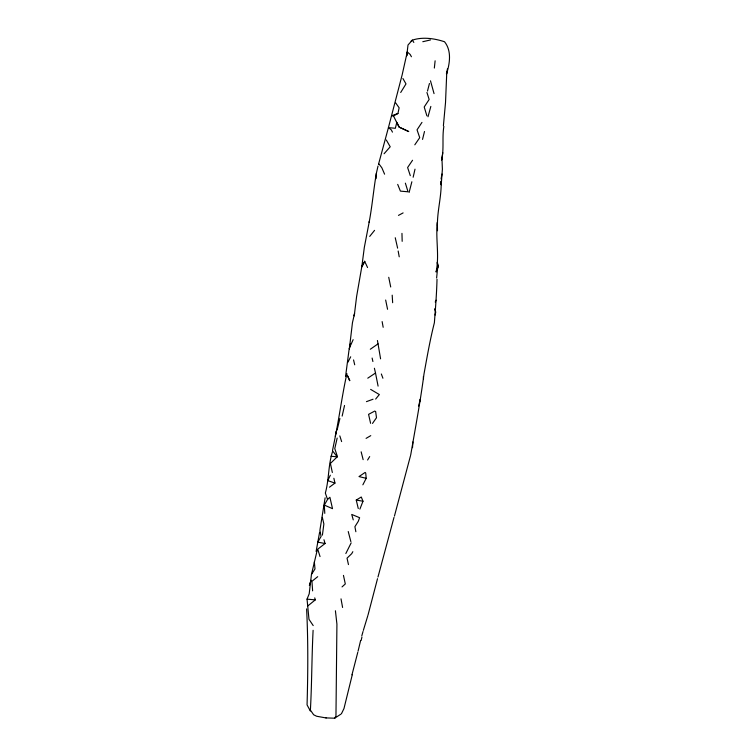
<?xml version="1.0" encoding="UTF-8"?>
<svg xmlns="http://www.w3.org/2000/svg" width="756" height="756" viewBox="0 0 756 756"><rect width="100%" height="100%" fill="white"/><g stroke="black" fill="none" stroke-linecap="round" stroke-linejoin="round"><path stroke-width="1.13" d="M437.488 269.278L436.618 277.991M376.063 178.681L376.299 173.54L378.028 166.018M313.107 630.306C311.718 657.191 311.888 684.161 310.338 710.999L307.059 704.885C307.966 672.925 308.221 640.833 306.605 608.901M437.412 262.238L438.036 266.717L436.07 272.018C439.623 255.519 435.418 238.868 437.384 222.302L437.488 230.76M437.015 279.229C436.637 293.923 435.475 308.287 434.379 322.755C430.098 339.567 427.093 356.86 423.984 374.05C420.412 401.351 415.327 428.17 410.659 455.254M442.799 152.655L441.608 160.026C444.207 148.97 441.976 137.592 443.866 126.441M437.422 225.638C437.185 210.65 441.712 196.116 441.135 181.232M412.502 447.703L412.918 441.958M441.92 157.607L442.392 169.212L441.22 184.804L441.126 181.317M317.322 549.754L311.463 574.418L309.195 593.829L307.04 599.139L308.987 619.334L313.201 625.581M332.536 450.396L336.392 431.251L335.248 436.278M361.803 266.821L364.657 261.51L361.803 266.821L364.335 247.335L369.259 221.688L369.145 222.273C372.188 206.086 373.577 189.756 376.299 173.54M345.586 376.308L349.074 349.603L350.415 343.885M434.341 68.059L435.116 60.801M319.977 529.767L325.118 497.817M407.229 52.022L406.737 55.849L408.004 45.001L412.341 40.144C422.557 36.675 434.454 38.424 444.528 41.75C451.89 50.86 449.782 63.816 446.484 74.069L447.476 68.768M322.406 535.153L323.87 523.974L322.339 517.369M332.347 472.491L330.41 463.447L337.214 456.832L332.725 451.058C328.113 464.675 329.181 479.219 325.345 493.054L327.537 499.47L324.296 505.084L324.787 513.371M335.919 433.386C339.831 413.485 342.562 393.101 346.9 373.549M316.112 551.436L319.618 532.224M407.191 52.268L402.173 74.787L388.404 127.736M446.446 73.625L446.796 71.65L445.52 102.551L443.403 125.713M441.06 178.983L442.014 174.022M415.006 169.164L413.145 177.235M397.93 113.494L391.806 115.734L393.507 115.951L397.93 113.494L399.14 107.806L395.7 102.948M435.116 315.054L435.749 312.048L434.52 308.873M437.327 270.034L438.036 266.717L437.251 262.256M350.463 343.772L349.338 348.941L352.457 322.68L354.555 313.475L354.233 315.895L356.615 296.456L362.029 265.394M342.156 416.084L344.538 405.481M360.621 640.521L358.07 651.171M337.167 438.074L334.776 448.61L337.459 456.681M424.503 131.506L422.538 139.406M409.109 192.44L411.869 181.771M361.132 640.408L361.944 637.062M337.081 430.088L339.907 418.531M410.423 456.038L394.434 516.112M430.844 106.426L427.99 116.764M388.348 127.925L378.482 164.402M427.49 91.098L429.436 83.51M352.343 674.484L343.971 708.561L341.495 713.636M377.518 578.69L368.021 615.025M418.569 406.085L420.289 399.414L419.92 400.86M309.894 584.539L311.018 580.239L309.365 585.503M377.972 577.045L393.999 517.416M367.785 615.8L363.343 630.409M351.965 674.824L357.786 652.296M361.793 635.872L363.031 631.506M359.894 509.128L362.984 501.219L361.264 497.004L356.256 500.066L358.268 508.533M350.746 345.048L353.137 339.68M330.325 475.212L327.811 480.618L334.974 483.093L333.868 478.274M345.842 553.524L351.162 542.874M347.873 362.304L350.69 356.804M362.861 484.823L366.197 478.321L365.715 473.001M435.201 302.031L436.155 300.198M352.835 551.691L351.71 553.675L347.032 558.174L348.459 564.59M325.968 717.907L334.71 718.2L335.957 716.112L336.921 624.154L335.418 610.772M367.586 460.017L369.684 456.586M400.699 92.487L405.991 83.907L402.91 78.492M311.463 574.418L314.997 568.947L314.345 561.869M421.971 122.387L417.038 129.834L419.722 137.668L414.798 144.821M412.549 160.253L407.616 167.53L410.3 175.657M370.298 349.253L378.038 343.857L377.424 340.512M372.51 423.417L376.497 417.728L375.628 411.425M369.693 236.42L374.56 230.353M375.656 399.055L379.351 394.547L370.657 389.397M384.086 153.742L390.209 146.777L386.297 139.973M367.766 378.18L375.505 373.029L374.4 368.257M327.537 499.47L329.899 497.287L332.517 508.675L324.296 505.084M342.033 586.911L345.303 583.953L343.46 575.392M307.796 605.962L315.28 599.877L314.742 597.883M317.69 576.686L311.945 581.317L312.615 590.861M323.955 539.737L325.08 543.517L317.737 549.177L320.034 556.577M329.465 487.185L334.974 483.093M411.084 41.06L412.341 40.144L413.825 42.43M365.12 472.443L358.987 476.582L366.197 478.321M334.71 718.2L340.956 714.108M366.084 438.376L370.761 435.645M398.459 215.384L403.109 212.909M374.844 411.028L368.569 414.354L370.601 423.322M366.443 401.653L373.029 399.234M422.793 41.712L430.466 39.955M307.04 599.139L315.28 599.877M330.986 456.246L337.214 456.832M356.256 500.066L362.984 501.219M326.138 717.964L316.632 716.244L313.645 714.77L310.725 710.564M325.08 543.517L317.756 542.137L321.092 536.495L319.939 530.495M407.323 51.984L410.121 54.413L411.434 56.757M379.087 164.099L381.865 167.804L384.587 174.173M393.507 115.951L398.979 127.084L408.75 131.553L399.31 127.178L396.805 122.283L395.36 128.293L388.48 127.632L391.287 129.871L392.468 132.13M349.867 380.514L347.25 375.174L349.603 380.722M364.581 261.151L367.567 267.529M397.703 184.388L400.415 191.126L408.032 191.788L405.367 183.15M381.336 373.984L382.914 378.236M430.485 80.807L434.048 93.621M339.813 435.881L341.627 441.589M426.942 92.487L429.153 99.471L424.21 106.983L426.885 115.81M353.25 519.873L351.729 514.439L359.61 517.699L358.287 521.319L354.904 526.696L355.859 531.733M348.232 531.525L350.869 541.646M361.151 451.823L363.135 459.648M353.553 359.932L354.706 364.798M395.246 237.743L397.618 248.148M437.308 263.551L438.036 266.717M372.122 358.051L372.897 361.529M388.735 277.301L390.71 286.987M385.664 300.037L387.554 309.28M375.505 373.029L378.085 386.118M341.013 598.856L342.591 607.465M398.166 251.03L399.225 256.813M382.13 321.593L383.169 327.291M378.038 343.857L380.58 358.835M423.369 376.573L423.511 378.879M392.194 295.171L392.647 302.712M401.965 233.377L402.173 241.344"/></g></svg>
